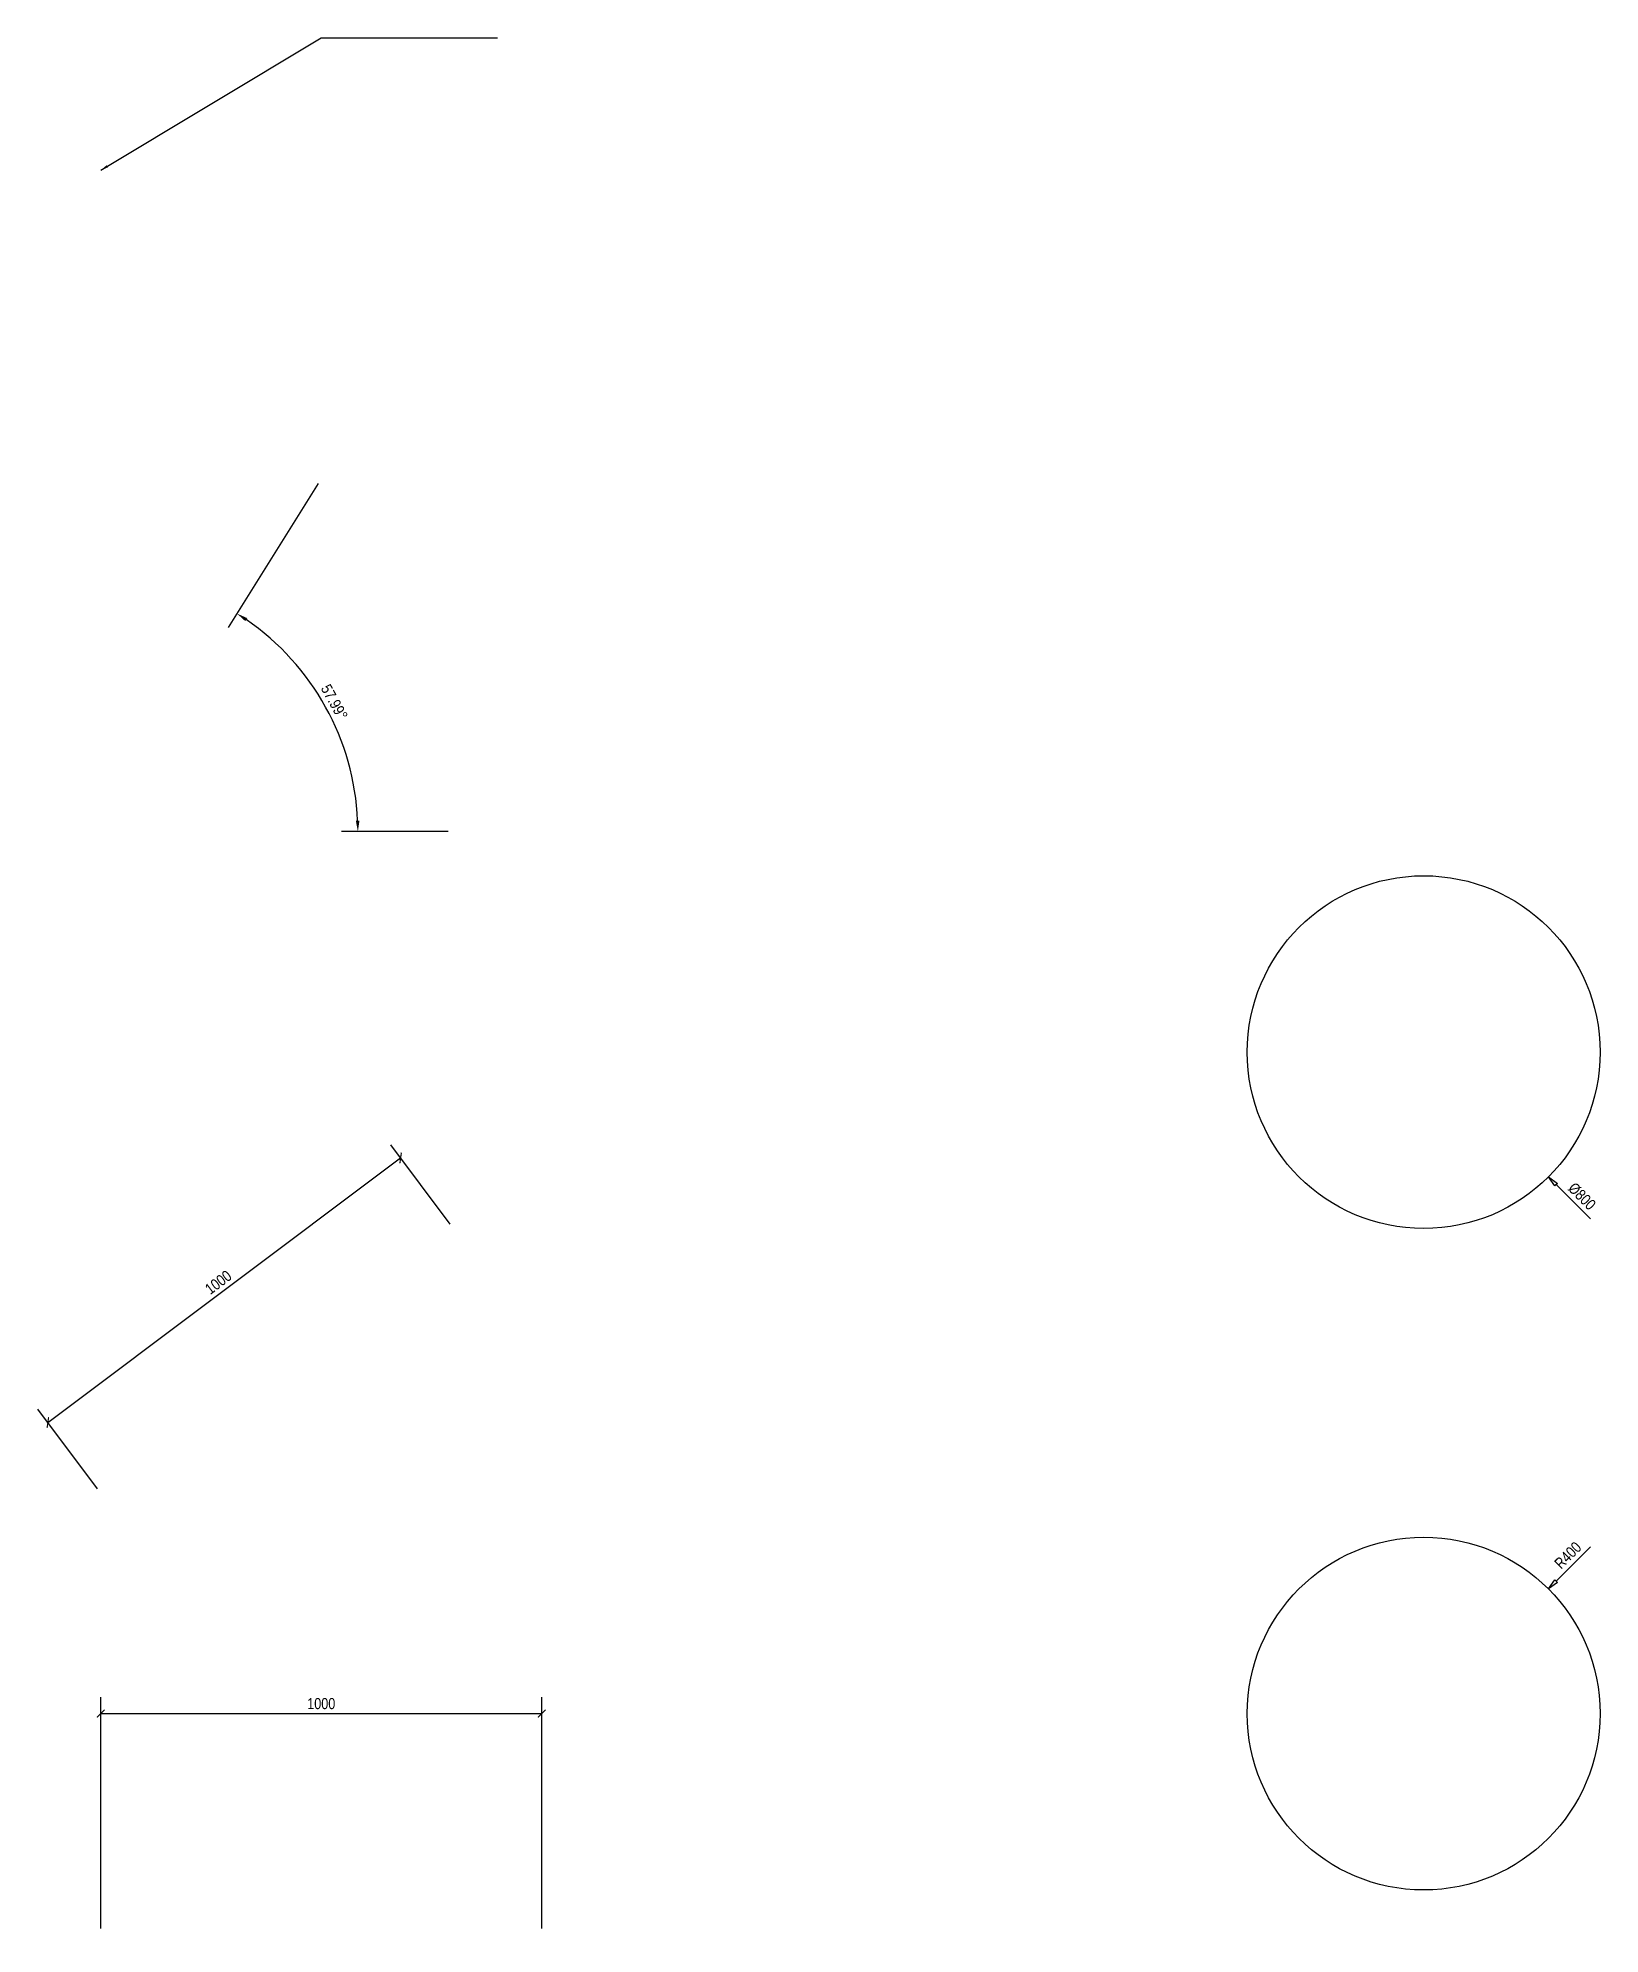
# Model space of a CAD drawing. Header units: metres. Extents: x -1.4 to 34, y 0 to 43.
import ezdxf

# ---------------------------------------------------------------- set-up
doc = ezdxf.new("R2010")
doc.units = ezdxf.units.M
doc.styles.add('OpenSansCondensed-Light', font='OpenSansCondensed-Light.ttf')
doc.dimstyles.new('EZ_CURVED', dxfattribs={"dimtxt": 0.25, "dimasz": 0.25, "dimexe": 0.375, "dimexo": 0.125, "dimgap": 0.1, "dimtad": 1, "dimlfac": 100, "dimzin": 12, "dimdsep": 46, "dimtxsty": 'OpenSansCondensed-Light', "dimcen": 2.5, "dimazin": 2, "dimtfac": 0.5, "dimtmove": 2, "dimatfit": 3, "dimarcsym": 2})
doc.dimstyles.new('EZ_RADIUS', dxfattribs={"dimtxt": 0.25, "dimasz": 0.25, "dimexe": 0.375, "dimexo": 0.125, "dimgap": 0.1, "dimtad": 1, "dimlfac": 100, "dimzin": 12, "dimdsep": 46, "dimtxsty": 'OpenSansCondensed-Light', "dimblk": 'CLOSEDBLANK', "dimcen": 0, "dimazin": 3, "dimtfac": 0.5, "dimtofl": 0, "dimtmove": 1, "dimatfit": 3})
doc.dimstyles.new('EZDXF', dxfattribs={"dimtxt": 0.25, "dimasz": 0.175, "dimexe": 0.375, "dimexo": 0.125, "dimgap": 0.1, "dimtad": 1, "dimlfac": 100, "dimzin": 12, "dimdsep": 46, "dimtxsty": 'OpenSansCondensed-Light', "dimblk": 'ARCHTICK', "dimcen": 2.5, "dimazin": 3, "dimtfac": 0.5, "dimtmove": 2, "dimatfit": 3})

# ---------------------------------------------------------------- blocks, each defined once
blk = doc.blocks.new('_ARCHTICK')
at = {"color": 0, "linetype": 'BYBLOCK', "const_width": 0.15}
blk.add_lwpolyline([(-0.5, -0.5), (0.5, 0.5)], dxfattribs=at)
blk = doc.blocks.new('_CLOSEDBLANK')
at = {"color": 0, "linetype": 'BYBLOCK'}
blk.add_lwpolyline([(-1, 0.16), (0, 0), (-1, -0.16)], close=True, dxfattribs=at)
blk = doc.blocks.new('*D3')
blk.add_line((33.005, 8.005), (33.783, 8.783))
at = {"layer": 'Defpoints'}
for p in [(32.828, 7.828), (30, 5)]:
    blk.add_point(p, dxfattribs=at)
at = {"xscale": 0.25, "yscale": 0.25, "rotation": 224.99999999999997}
blk.add_blockref('_CLOSEDBLANK', (32.828, 7.828), dxfattribs=at)
at = {"insert": (33.27, 8.589), "char_height": 0.25, "attachment_point": 5, "rotation": 45, "style": 'OpenSansCondensed-Light'}
blk.add_mtext('R400', dxfattribs=at)
blk = doc.blocks.new('*D4')
blk.add_line((33.005, 16.995), (33.783, 16.217))
at = {"layer": 'Defpoints'}
for p in [(30, 20), (32.828, 17.172)]:
    blk.add_point(p, dxfattribs=at)
at = {"xscale": 0.25, "yscale": 0.25, "rotation": 135}
blk.add_blockref('_CLOSEDBLANK', (32.828, 17.172), dxfattribs=at)
at = {"insert": (33.589, 16.73), "char_height": 0.25, "attachment_point": 5, "rotation": 315, "style": 'OpenSansCondensed-Light'}
blk.add_mtext('%%c800', dxfattribs=at)

msp = doc.modelspace()

# ---------------------------------------------------------------- linework, layer by layer
for centre in [(30, 20), (30, 5)]:
    msp.add_circle(centre, 4)

# ---------------------------------------------------------------- dimensions: what is measured, and where the dimension line sits
msp.add_angular_dim_3p(base=(5, 28), center=(0, 25), p1=(8, 25), p2=(5, 33), dimstyle='EZ_CURVED').render()
dim = msp.add_diameter_dim_2p(p1=(27.17157, 22.82843), p2=(32.82843, 17.17157), dimstyle='EZ_RADIUS')
dim.commit()
dim.dimension.update_dxf_attribs({"geometry": '*D4', "text_midpoint": (33.58857, 16.72963)})
msp.add_linear_dim(base=(-1.2, 11.6), p1=(0, 10), p2=(8, 16), angle=36.869898, dimstyle='EZDXF').render()
dim = msp.add_radius_dim(center=(30, 5), mpoint=(32.82843, 7.82843), dimstyle='EZ_RADIUS')
dim.commit()
dim.dimension.update_dxf_attribs({"geometry": '*D3', "text_midpoint": (33.27037, 8.58857)})
msp.add_linear_dim(base=(0, 5), p1=(0, 0), p2=(10, 0), dimstyle='EZDXF').render()

# ---------------------------------------------------------------- leaders
msp.add_leader([(0, 40), (5, 43), (9, 43)], dimstyle='EZDXF')

doc.saveas('drawing.dxf')
